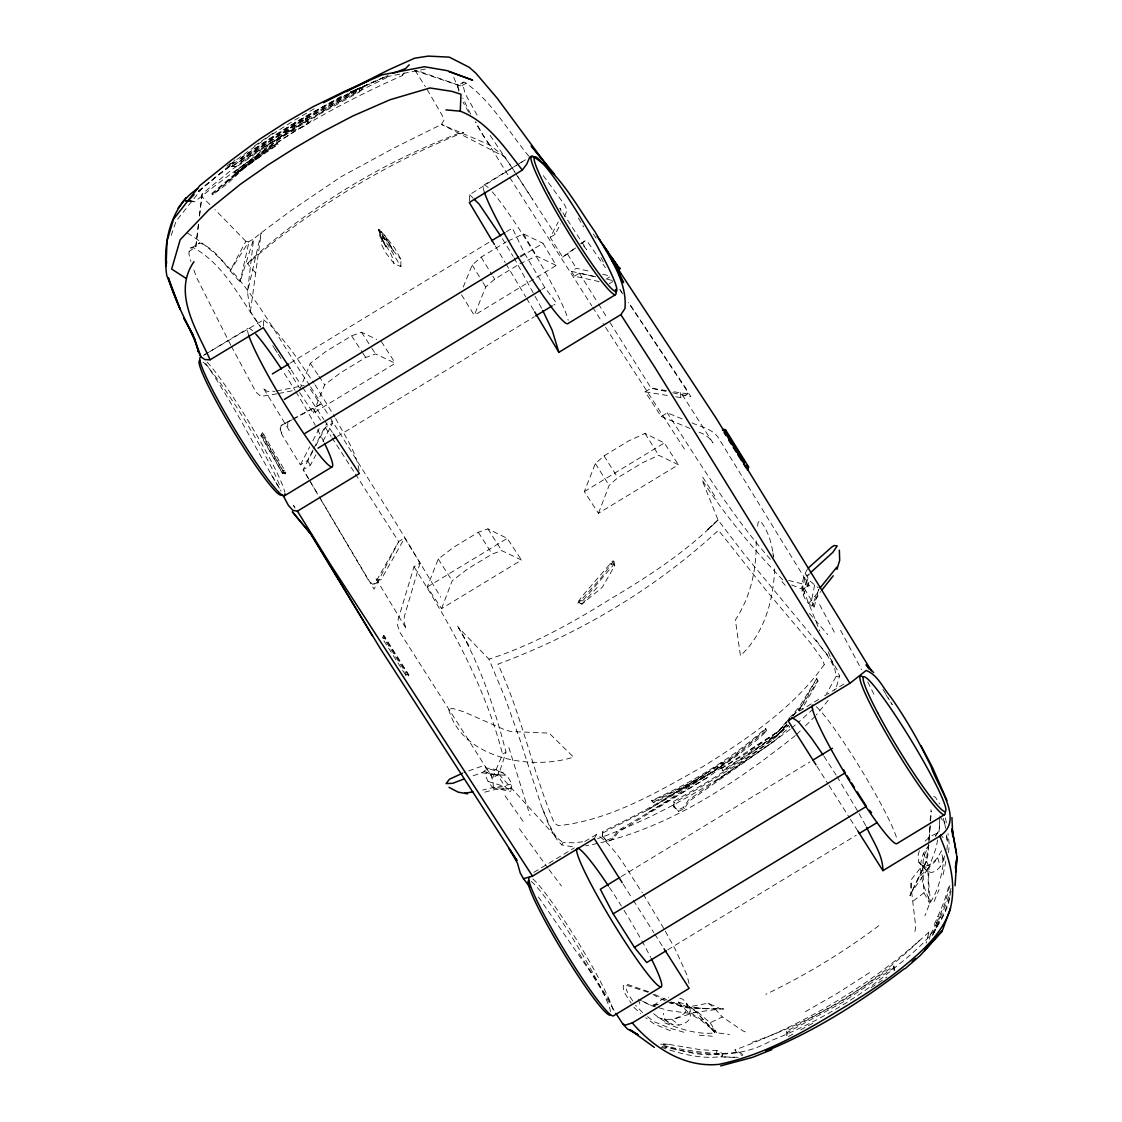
<?xml version="1.0" encoding="UTF-8"?>
<svg xmlns="http://www.w3.org/2000/svg" width="1122" height="1122" viewBox="0 0 1122 1122"><rect width="100%" height="100%" fill="white"/><g stroke="black" fill="none" stroke-linecap="round" stroke-linejoin="round"><path stroke-width="0.75" stroke-dasharray="5 3.75" d="M927.922 868.877L910.882 893.308L911.092 879.886L922.691 865.118L927.922 868.877L928.637 897.446L929.703 903.35L924.907 915.804M400.877 266.657L400.919 259.266L394.509 247.78L387.665 239.112L382.854 238.341L380.737 243.32L385.926 252.997L393.99 263.46L400.877 266.657L378.731 229.561L379.951 236.588L386.852 248.397L380.063 234.793L378.731 229.561L384.145 234.035L393.57 251.16L400.919 259.266M939.801 817.714L939.044 833.085M944.387 855.96C942.256 871.836 939.549 888.54 930.475 902.102C922.284 884.879 913.855 861.528 929.002 845.469M236.027 166.869L232.745 165.93L236.027 166.869L240.122 164.443L268.537 144.626L294.834 127.978L359.447 91.892L359.503 88.919L366.698 85.132L293.249 126.085L232.745 165.93L230.964 166.603L229.281 164.948L268.439 136.758L291.846 121.933M937.669 839.859L935.958 848.33L928.974 867.46L928.567 881.261L930.475 902.102M469.361 200.908L469.585 194.709L516.597 165.271M935.524 835.862L939.282 830.112L939.633 820.701M263.361 326.081L263.656 319.826L203.867 355.085M928.904 841.809L929.745 827.194M384.72 238.018L378.857 229.94L382.644 237.233L382.672 241.328L382.532 239.351M427.173 89.55L442.811 116.45L444.102 119.858L441.493 124.416L394.663 147.655L341.158 176.715L290.598 210.88L261.174 232.815L253.586 238.986L240.08 281.72C226.392 268.929 218.201 249.743 199.604 242.899L189.394 249.266L188.903 254.035L190.908 261.51M792.735 715.808L800.687 707.211L816.732 678.501L817.882 681.278L801.893 709.062M673.845 806.999L674.126 802.763C713.578 779.664 754.11 756.088 788.415 725.471L789.608 726.902L774.699 740.815L689.245 801.122L684.308 808.696L678.487 811.402L673.845 806.999L673.523 801.431C713.312 779.285 752.932 754.643 787.125 724.125M929.03 840.168L930.433 822.174M928.623 845.273L927.81 855.693L926.057 861.948L909.914 895.805L926.057 861.948L928.792 842.678M929.072 839.256L930.166 825.582M774.699 568.84C773.381 600.494 764.363 633.495 740.422 655.697L735.387 619.947C751.459 595.389 756.943 567.55 756.116 538.574M948.553 852.636L949.24 844.684L948.006 833.548M930.11 820.701L931.078 809.719M946.898 849.971L947.501 843.071L946.659 835.034M312.982 449.992L307.512 460.525L300.359 464.873L282.029 434.705L280.191 428.842L281.285 425.434L291.075 420.007M288.003 421.648L287.625 425.729L289.181 430.357L263.123 387.721L266.952 391.354L274.96 391.312M930.573 820.603L931.442 811.192M383.682 636.244L383.766 635.262L408.787 674.743L408.688 675.71L405.827 675.332L382.518 638.544L383.682 636.244L408.688 675.71M383.766 635.262L382.574 638.011L384.089 638.502L405.729 672.695L405.827 675.332L405.589 673.999M602.205 835.61L602.682 831.43C644.28 812.202 684.238 788.598 722.049 762.469L724.349 765.4L707.814 777.294L618.376 832.047L613.033 839.298L607.058 841.654L602.205 835.61L607.058 841.654M602.584 837.04L602.682 831.43M190.403 247.836L192.549 247.191C224.105 263.894 240.248 299.223 260.655 327.049L250.416 311.509L247.471 292.295L253.586 238.986L249.07 241.454L230.052 270.977L245.858 241.328L249.07 241.454L240.08 281.72M198.454 224.204L195.803 246.756L189.057 251.524M199.478 215.522L202.142 194.036C231.427 169.464 262.562 143.953 297.961 128.75C306.04 126.702 311.678 120.208 317.554 114.767C340.569 99.914 365.365 88.049 389.951 76.044M198.468 224.652L195.803 246.756L199.604 242.899M199.492 216.139L202.142 194.036M919.325 850.742L917.88 856.409L918.848 862.173L927.361 871.499L931.653 872.467C939.633 870.742 943.728 862.187 943.77 854.599M757.616 526.134L758.093 522.529L759.917 520.58C768.514 530.594 772.02 544.38 773.507 557.325M250.416 311.509L261.174 232.815L247.471 292.295M914.963 931.541L915.678 926.393L911.162 887.768L911.092 879.886M929.437 939.17L930.433 934.346L928.96 932.017L926.169 943.097M716.944 1050.543L716.537 1053.151L722.175 1056.223L722.582 1053.614L716.944 1050.543L701.04 1049.799L668.403 1044.33L660.227 1044.189C679.862 1050.767 702.021 1057.527 722.582 1053.614M661.391 1047.317C680.535 1053.839 701.825 1059.617 721.923 1056.433L722.33 1053.824M651.447 800.673L652.359 800.842C693.592 783.24 732.582 759.776 765.541 729.216L765.695 728.276C731.867 758.528 692.723 782.062 651.447 800.673L653.523 802.721C694.476 784.544 733.914 761.95 766.691 731.095L765.695 728.276M943.167 874.697L946 860.322M807.419 569.219C799.706 581.575 799.425 599.99 814.081 607.142L811.515 600.621L814.909 583.622M801.529 587.199L804.6 588.84L809.299 573.833L807.419 575.306L804.6 588.84L811.515 600.621M801.964 591.294L805.652 574.029L809.523 580.691L818.233 587.788M577.704 603.047L578.924 602.514L581.981 604.001L582.725 600.873L613.832 564.478L612.584 561.056L613.818 560.818L614.786 565.656L602.219 587.367L581.981 604.001L577.704 603.047L581.378 597.058L612.584 561.056M498.757 771.151L497.719 775.302L505.209 786.732L510.594 791.529C515.475 777.097 498.322 768.009 486.092 768.191L485.083 766.677L482.376 766.017L463.919 772.623M814.081 607.142L818.906 589.302L811.893 606.118L820.561 591.56M190.151 201.343L194.709 201.792C257.934 150.572 327.905 108.175 402.433 75.553L403.345 72.201M949.591 898.666C942.129 931.498 913.841 952.115 889.255 972.269C853.828 1000.824 813.829 1023.699 771.529 1040.431C736.691 1060.949 698.571 1054.484 661.573 1046.503M949.885 885.595L944.612 904.57L936.604 922.775L934.149 925.075L943.981 902.186L949.394 884.304M949.352 897.488C946.688 910.741 938.946 921.667 933.35 933.518M949.787 895.903L951.105 891.163M675.725 396.795L680.83 397.623L687.562 393.892L686.117 388.633L628.657 302.66M680.83 397.623L680.521 392.027L712.919 442.853L709.118 438.015L704.364 434.41L696.383 431.086M782.763 579.906C753.128 548.812 725.345 515.966 702.021 479.851L718.052 520.005L743.732 553.553L829.859 657.688L836.886 669.245L839.551 676.131L836.325 687.239L834.502 690.142M420.007 563.076L404.285 616.735L404.243 623.243L406.445 629.063L375.281 577.479L378.212 580.046L381.003 579.793L404.677 537.929L420.007 563.076L413.99 566.75L398.31 618.951L397.553 625.417L400.217 632.85L492.642 777.967L498.813 774.208L505.994 752.091C494.9 708.992 480.889 666.454 458.589 627.745L488.968 659.189L505.279 698.431L519.823 739.356L541.603 806.606L549.962 827.756L556.807 839.424L561.757 844.922L573.426 846.97M951.021 888.315L946.519 903L933.336 933.714M241.076 162.087L242.198 158.595L296.138 123.658L357.091 88.778L355.983 92.27L295.016 127.151L241.076 162.087L240.332 160.881L241.454 157.389L295.395 122.466L342.967 95.244M240.332 160.881L294.273 125.959L355.225 91.078L356.347 87.586M171.203 235.396L176.182 221.02L202.619 187.725L234.302 162.003L198.047 191.371M261.103 435.21L282.506 473.4L285.353 473.821L284.595 470.188L262.534 432.531L261.103 435.21L262.59 435.729L282.576 470.651L282.506 473.4L260.893 435.827L262.534 432.531M234.105 172.381L280.514 137.978L307.232 121.148L307.807 119.605L305.436 118.567C281.187 135.047 257.583 154.303 234.105 172.381L235.999 173.489C258.944 155.117 282.982 138.216 307.877 122.985L307.807 119.605M441.577 608.615L452.18 580.775L467.636 568.952L492.165 554.044L501.772 550.65L521.506 560.06L441.577 608.615L427.23 587.03L438.253 559.022L453.723 547.199L478.295 532.277L487.902 528.869L507.242 538.42L521.506 560.06M598.475 513.287L609.12 485.419L617.773 477.72L642.317 462.825L658.712 455.294L678.403 464.732L598.475 513.287L584.31 491.604L595.375 463.554L604.043 455.869L628.601 440.946L645.024 433.401L664.322 442.994L678.403 464.732M313.361 413.022L324.665 384.846L340.541 372.785L365.73 357.483L375.575 353.949L395.337 363.262L313.361 413.022L298.943 391.55M299.574 389.979L310.317 363.332L326.278 351.214L351.593 335.857L361.494 332.28L376.754 339.419M461.549 294.834L474.255 315.296L485.742 287.008L494.648 279.154L518.336 264.75M463.218 287.064L472.208 265.016L481.156 257.134L506.457 241.749M492.642 777.967L502.558 754.208L505.994 752.091M934.121 901.415L939.072 889.592M803.31 594.884L809.523 580.691M917.137 881.008L926.253 861.359M926.421 850.686L923.743 856.437L922.971 862.608L924.276 867.979L927.361 871.499M933.125 934.57L937.557 925.061L932.214 935.594M828.232 651.896L834.684 667.927L836.072 676.58L826.563 693.55M561.757 844.922L562.963 842.524L573.931 842.804L584.211 841.64M613.818 560.818L600.635 578.363L578.924 602.514M300.359 464.873L309.728 446.808M312.856 440.792L320.668 425.743M313.767 448.491L327.049 422.896M575.684 247.99L562.627 257.148L550.229 237.359L558.251 221.988M550.229 237.359L555.18 234.344L560.635 223.895M564.548 216.434L567.059 210.375L564.801 205.088L541.113 172.634M312.687 451.605L303.192 469.669L320.107 498.322M315.857 445.588L325.352 427.538L332.505 423.19L330.948 420.778M308.508 478.631L303.192 469.669L310.345 465.321L315.885 454.789M323.01 441.241L332.505 423.19M654.182 1006.476L655.543 1004.036L661.209 999.898L668.684 997.388M918.848 862.173L922.214 865.511L927.137 865.819L932.592 863.042L937.627 857.699L941.456 850.785L942.999 860.77M594.281 838.611L596.694 834.305C617.156 848.541 628.404 872.607 642.373 892.761M673.228 805.68L677.688 810.154L683.326 807.517L688.642 799.804L774.699 740.815M816.732 678.501L799.734 706.313L792.02 715.247M800.94 708.164L798.738 710.717L817.938 680.339M384.089 638.502L385.098 636.875M828.148 700.31L816.381 714.924M606.679 840.238L612.654 837.868L617.998 830.617L707.814 777.294M402.433 75.553L404.13 72.86M935.313 836.325L939.282 830.112M528.855 156.196C508.07 131.246 491.632 100.798 464.536 82.088L462.559 83.126L464.985 93.35L478.659 117.95M320.99 499.837L369.054 581.28L372.77 584.324L375.183 583.005L398.661 541.603L404.677 537.929M247.485 263.754L251.062 259.813C311.439 205.607 382.798 162.381 458.589 133.448L463.723 132.368C385.141 163.77 311.551 208.482 247.485 263.754L257.457 274.876M262.59 435.729L263.908 434.13M473.175 775.779L481.913 772.749L485.672 769.987M808.738 603.44L819.551 590.579M720.941 768.78L751.095 750.548L777.967 731.768L787.055 721.951L777.714 731.81L720.941 768.78L723.101 770.716L752.105 752.119L779.173 733.62L786.788 724.714M359.447 91.892L363.668 86.983M777.714 731.81L786.522 721.614M786.634 724.728L778.92 733.662L722.147 770.618M815.259 716.201L802.973 728.416M581.981 604.001L598.138 586.385M779.173 733.62L787.125 725.022M792.637 715.822L800.687 707.211M928.96 932.017C873.225 983.363 806.185 1023.979 734.966 1049.883L736.439 1052.212L742.61 1055.774M920.629 875.665L935.762 860.672M813.366 708.866L798.093 722.582M925.117 841.191L929.717 836.76L935.622 833.856L938.791 834.081M795.358 735.583C733.718 784.474 664.308 831.5 585.642 845.848M796.62 734.391L801.711 729.609M930.433 934.346L940.138 917.291L937.599 916.478M259.547 156.94L242.492 169.674L227.317 183.812L212.647 194.793L211.904 193.433C232.759 175.733 253.544 157.767 276.882 143.336L278.2 144.261L242.226 169.085L212.647 194.793M717.954 779.65L773.409 739.426L788.317 725.555M919.325 940.685C871.948 986.196 814.292 1021.104 752.105 1042.282M708.052 529.135L718.052 520.005C686.173 551.744 648.46 576.498 609.919 599.302C571.687 623.187 532.038 645.276 488.968 659.189M707.575 529.556L718.052 520.005M790.183 729.314C730.815 773.086 667.506 814.081 597.549 838.681M791.501 728.192L796.774 723.704M713.41 771.712L739.51 752.582L766.845 730.156M211.988 194.19L241.833 169.127L277.485 143.56M226.392 182.465L242.492 169.674M235.101 173.293C258.256 155.131 281.888 136.407 306.194 120.349L308.452 121.442M242.226 169.085L258.817 155.93L278.2 144.261M198.201 191.427C244.203 153.349 294.245 120.18 347.904 93.883M226.967 166.112L235.017 159.927M581.098 243.881L585.151 240.809L587.718 242.001L605.431 267.709M913.238 900.952L923.967 892.846L922.691 865.118M878.863 925.636C843.534 952.255 805.652 975.2 765.779 994.344M562.627 257.148L575.109 247.934M684.897 787.84L713.255 771.684L739.51 752.582M458.884 91.205L457.678 86.099L463.372 81.976M648.684 812.398L706.664 775.793L723.213 763.942L722.049 762.469M254.554 145.818L274.553 132.13M894.781 970.278L893.855 966.07L841.809 1001.231L786.522 1031.272L786.803 1035.816M894.599 967.248L842.552 1002.409L787.279 1032.464L787.546 1037.009M871.079 987.753L886.983 977.01M580.649 243.825L585.151 240.809M374.341 584.197L381.003 579.793M869.508 972.676L837.447 993.251L804.544 1012.142M750.141 749.664L777.967 731.768M518.055 164.345L525.405 159.745M603.061 832.861L647.001 810.35L705.654 773.829L706.664 775.793M233.474 165.733L230.964 166.603M520.524 256.938L542.992 243.278L556.203 265.479L474.255 315.296M790.561 716.509L797.966 711.993M799.453 711.096L818.737 699.357M824.656 695.738L846.9 682.19M466.149 83.168L461.268 86.128L457.678 86.099M203.447 355.492L207.935 352.771M209.421 351.859L248.2 328.297M483.82 185.13L525.587 159.759M290.233 363.065L489.991 241.693M506.387 231.735L512.347 228.117L524.591 253.446L544.843 287.639L556.638 303.192L553.651 305.002M520.117 256.167L524.591 253.446M293.417 419.067L320.303 404.383L309.349 387.623M599.204 281.622L574.436 276.194L571.407 271.328L576.371 268.312L591.196 271.678M541.856 289.462L544.843 287.639M574.436 276.194L579.387 273.179L595.894 276.811M337.399 436.402L534.268 316.783M606.006 279.168L609.723 276.91M609.106 283.81L612.822 281.552M666.342 390.596L651.153 388.198L645.122 391.844L661.237 416.514L667.267 412.854L685.107 420.077M427.23 587.03L507.242 538.42M584.31 491.604L664.322 442.994M791.655 584.983L803.057 589.345L809.243 585.614L719.146 439.081C713.606 428.913 701.208 427.145 691.601 422.699M533.918 872.341L574.268 847.895M584.73 841.542L596.694 834.305M621.279 876.534L809.93 761.908M667.688 949.829L856.296 835.231M647.001 810.35L706.804 775.316L723.199 763.914L724.349 765.4M294.763 120.082L315.703 107.894M788.429 1036.504L794.572 1033.166M800.701 1029.828L812.987 1023.152M292.618 419.179L320.303 404.383M713.255 771.684L652.611 802.553M281.285 425.434L291.902 419.866M365.281 85.819C318.592 107.936 274.091 134.71 232.969 166.028L229.281 164.948M689.567 1006.757L690.787 1012.956L720.675 1008.888L708.15 1003.18L689.567 1006.757L699.399 1013.475L710.142 1022.773L722.302 1016.953L743.325 1031.104L748.079 1032.941M507.986 241.034L523.343 233.909L542.992 243.278M519.823 263.852L536.625 256.068L556.203 265.479M349.447 93.182L388.282 75.511M361.228 87.264L350.162 92.144L384.58 77.166M362.799 86.576L388.086 75.44M736.439 1052.212C712.428 1056.125 688.543 1049.519 664.757 1046.784M657.801 1004.611L650.55 1005.41L639.806 999.983M676.145 1018.411L696.341 1011.946L715.219 1032.885C696.804 1035.003 678.642 1028.551 661.854 1021.665M653.607 1013.601C662.653 1021.118 678.628 1031.23 688.796 1020.024L690.535 1015.396L686.692 1003.222L682.849 999.225L678.025 997.654M657.674 1017.275C666.454 1021.104 677.337 1019.73 684.504 1013.236L687.267 1008.271L686.692 1003.222M484.718 792.16L494.578 789.608L511.506 788.626L492.404 787.672L482.74 790.028M282.576 470.651L284.595 470.188M486.107 777.139L488.645 782.763L493.414 788.121L511.366 784.11M386.277 76.829L426.781 68.765M276.671 390.961L304.09 385.505M277.106 393.794L260.837 396.431L255.97 392.069L231.567 346.656M278.761 393.471L293.712 390.498M669.764 1003.25L678.431 1002.044L687.267 1004.947L696.341 1011.946L715.219 1032.885M836.072 676.58L839.551 676.131M658.333 1004.611L650.55 1005.41L655.543 1006.827M933.574 796.522L935.257 797.041L939.647 803.997M282.744 472.783L285.787 472.671M405.883 674.827L408.787 674.743M678.53 1005.55L686.173 1007.696L723.676 1008.959C697.575 1009.085 675.416 1008.398 652.639 994.204M738.122 1057.303L720.661 1056.854L736.397 1057.499M282.001 472.222L283.81 472.292L285.353 473.821M806.185 575.249L807.419 575.306M668.403 1044.33L663.256 1043.965M707.253 1008.538L685.893 1007.402L680.283 1006.083L670.956 1001.834M503.301 772.763L486.092 768.191L490.833 774.32L506.331 775.316M699.301 1035.269L712.316 1036.195M674.841 1003.545L680.886 1003.994L686.145 1006.504L689.595 1010.571M687.562 393.892L673.102 391.662M578.882 600.424L582.725 600.873M382.392 238.453L387.665 239.112M187.753 200.894L194.709 201.792L189.604 200.347M711.362 1028.593L700.409 1019.884L689.006 1013.264L668.88 1010.613L657.212 1007.304M690.787 1012.956L701.769 1019.828L712.905 1028.523L716.706 1032.773L729.581 1034.484M481.913 772.749L497.719 775.302L484.283 771.627M645.122 391.844L668.922 395.701M188.159 200.67L194.709 201.792M609.891 563.651L613.832 564.478L614.786 565.656M666.047 391.368L651.153 388.198L609.512 321.705M672.667 392.784L690.857 396.669L628.46 302.519M492.404 787.672L510.594 791.529M607.451 279.35L614.057 280.795M602.724 274.287L610.957 276.152M571.407 271.328L596.119 276.924M788.598 580.411L809.243 585.614M936.688 925.888L934.149 925.075M683.901 1032.24L669.722 1028.173L653.775 1021.539L647.562 1016.644M488.182 781.487L505.209 786.732M414.439 70.448L461.268 86.128L416.108 70.209M648.011 992.283L627.086 985.467L625.571 987.094L627.521 992.647M382.854 238.341L385.716 239.477L393.57 251.16L383.64 234.246L378.731 229.561C381.452 241.861 391.915 250.809 393.99 263.46M648.642 991.722L626.819 984.19L623.313 985.467C622.387 992.129 628.096 997.71 631.125 1003.096M661.237 416.514L689.988 428.436M670.325 1030.725L654.168 1023.965L645.781 1017.738M504.9 156.898L489.837 145.033L441.493 124.416L504.9 156.898L515.124 172.437L488.322 132.775M742.848 1054.484L734.966 1049.883M654.547 994.401L667.842 1000.417M642.527 1001.217L651.041 1005.242M486.078 772.034L488.673 773.353M187.374 232.997C244.54 267.92 273.025 332.14 309.686 385.351M664.14 1019.281L673.06 1024.793M245.858 241.328L214.933 209.562M708.15 1003.18L713.929 1007.598L722.302 1016.953M498.813 774.208L556.133 837.166L562.963 842.524M671.727 1019.253L679.091 1025.242M263.656 319.826L274.189 328.676L291.776 350.681L314.034 383.275M642.555 1012.577L635.571 1005.228M235.003 172.564L235.999 173.489M633.86 1007.261L640.494 1013.573M276.882 143.336L277.597 144.037M469.585 194.709L473.175 198.243M209.954 204.639L201.722 196.448M678.431 1002.044L689.006 1013.264M770.379 559.303C730.787 514.353 699.777 462.909 667.267 412.854M781.964 581.561L785.386 585.544M809.439 613.411L827.756 634.631M667.8 1022.282L664.35 1018.215L663.397 1013.376M683.326 807.517L684.308 808.696M583.58 245.9L586.666 249.617L559.85 208.103L561.673 212.282M940.39 834.207L943.097 837.713M548.013 868.218L517.747 826.437M549.051 869.592L561.491 886.029M538.448 896.969L591.476 973.517L615.038 1011.96M245.185 165.299L245.858 166.21M815.932 639.919L828.022 656.552L834.684 667.927M468.659 112.144L463.021 102.13M505.04 795.764L523.483 821.893M489.837 145.033L482.432 134.458L475.616 121.779M415.112 70.448L425.392 86.674M593.3 234.007L596.245 238.285M824.011 756.326L836.086 775.064M315.002 384.692L334.749 416.991M622.822 293.908L618.923 288.088L621.742 292.379M205.663 363.346C233.432 403.513 254.764 447.538 279.995 489.22M310.317 363.332L317.975 374.804M318.929 376.235L324.665 384.846M630.003 996.799L634.645 1003.825M291.159 369.937L301.734 385.982M302.688 387.441L323.837 419.53M324.805 420.988L332.491 432.657M507.873 174.695L475.377 122.663M721.881 768.879L723.101 770.716M710.142 1022.773L716.706 1032.773M816.676 679.427L817.882 681.278M351.593 335.857L361.957 351.719M362.897 353.164L365.73 357.483M516.05 174.008L555.18 234.344M272.73 345.73L277.386 352.855L275.521 349.966M684.42 449.01L603.005 323.416M361.494 332.28L370.877 346.726M371.817 348.171L375.575 353.949M313.15 408.731L322.224 422.728M579.275 953.672L611.644 1004.232M517.915 176.673L532.782 199.66M325.352 427.538L330.99 436.248M331.93 437.706L354.496 472.586M509.795 177.613L591.729 305.773M381.34 341.551L395.337 363.262M438.253 559.022L452.18 580.775M355.436 474.045L398.661 541.603L374.075 589.148L319.139 496.555M702.709 477.145L716.86 499.304M592.668 307.246L601.112 320.485M487.902 528.869L501.772 550.65M478.295 532.277L492.165 554.044M310.626 386.824L329.251 416.262M677.688 810.154L678.487 811.402M885.875 694.588L892.271 704.686L888.203 697.926M816.956 766.354L828.092 783.983M829.032 785.456L849.466 817.77M850.392 819.242L857.825 830.995M786.522 1031.272L787.279 1032.464M623.103 884.136L632.401 898.82M633.341 900.279L653.789 932.592M654.729 934.065L663.088 947.277M278.312 354.272L282.898 361.55M288.41 370.274L299.448 387.721M604.043 455.869L617.773 477.72M595.375 463.554L609.12 485.419M645.024 433.401L658.712 455.294M355.225 91.078L355.983 92.27M241.454 157.389L242.198 158.595M330.177 417.735L397.637 525.755L440.666 597.114M939.801 816.003L944.037 822.791M883 689.469L886.576 695.219M579.387 273.179L597.633 302.589M598.545 304.048L607.661 318.76M567.578 254.147L576.371 268.312M836.984 776.522L858.204 811.991M652.359 800.842L653.523 802.721M643.271 894.22L664.49 929.689M765.541 729.216L766.691 731.095M472.208 265.016L482.137 281.145M483.035 282.604L485.742 287.008M481.156 257.134L491.941 274.75M492.839 276.222L494.648 279.154M295.156 508.098L293.487 505.391L295.31 508.392M502.375 238.762L513.091 256.307M513.988 257.765L541.996 308.943M335.646 418.464C344.412 435.659 356.866 452.194 359.222 471.801M413.99 566.75C451.016 625.333 485.195 686.552 502.558 754.208M523.343 233.909L536.625 256.068M495.279 245.928L505.124 262.408M506.022 263.908L525.727 296.881M526.611 298.368L533.777 310.359M271.482 474.957L281.145 491.141M309.392 480.118L318.255 495.054M307.512 460.525L310.345 465.321M772.259 737.449L773.409 739.426M457.65 626.048L470.707 648.853M283.81 472.292L262.141 433.681M556.133 837.166L549.738 825.624L541.603 806.606M859.045 813.52L865.763 825.694M665.332 931.218L675.388 949.493L686.93 974.948L689.385 984.92M923.967 892.846L929.703 903.35M840.546 630.298L861.598 669.694M819.621 604.632L834.684 632.822M230.781 345.155L196.294 276.924L193.601 269.21M867.755 681.952L874.697 695.724M470.665 114.192L462.755 97.923M673.523 801.431L674.126 802.763M459.066 90.069L452.965 75.483M305.436 118.567L306.194 120.349M803.057 589.345L819.845 631.041M943.223 818.289L945.622 828.302M923.504 853.141L928.974 867.46M307.232 121.148L307.877 122.985M638.278 999.211L640.844 1007.009M508.855 747.49L530.047 815.526M280.191 428.842L282.029 434.705M937.627 857.699L940.334 866.507M490.833 774.32L493.105 782.357L493.414 788.121M612.654 837.868L613.033 839.298M945.439 817.938L946.617 824.137M944.458 821.472L945.355 827.321M946.435 835.063L947.501 843.071M772.946 552.922L773.296 556.105M893.855 966.07L894.122 970.614M531.127 881.387A78.666 7.714 58.7 0 1 575.334 942.606A78.666 7.714 58.7 0 1 610.606 1011.679M532.866 878.891A81.008 7.952 58.7 0 1 578.587 943.055A81.008 7.952 58.7 0 1 613.832 1012.381M609.47 887.446A81.008 7.952 58.7 0 1 621.378 906.001M624.028 910.293A81.008 7.952 58.7 0 1 640.999 939.282M641.854 940.811A81.008 7.952 58.7 0 1 650.676 957.445M816.227 706.72A81.008 7.952 58.7 0 1 861.948 770.884A81.008 7.952 58.7 0 1 897.179 840.224M484.395 192.311A81.008 7.952 58.7 0 1 488.196 187.626M492.263 191.862A81.008 7.952 58.7 0 1 537.634 258.761A81.008 7.952 58.7 0 1 568.153 320.233M578.363 218.145A81.008 7.952 58.7 0 1 583.65 226.868M600.985 257.541A81.008 7.952 58.7 0 1 603.454 262.253M202.97 362.069A78.666 7.714 58.7 0 1 244.498 419.684A78.666 7.714 58.7 0 1 280.598 488.112M248.775 335.478A81.008 7.952 58.7 0 1 252.576 330.78M284.329 373.402A81.008 7.952 58.7 0 1 295.002 390.316M295.899 391.76A81.008 7.952 58.7 0 1 315.296 425.336M317.624 429.698A81.008 7.952 58.7 0 1 323.795 441.788M207.149 362.097A81.008 7.952 58.7 0 1 252.843 428.52A81.008 7.952 58.7 0 1 284.806 492.404M448.758 709.623C462.222 758.43 530.79 770.912 573.524 757.098L549.135 733.115L511.352 731.558L505.742 730.226L463.737 711.769L452.278 708.333L448.758 709.623M824.277 664.519C793.857 707.645 748.654 737.757 704.714 765.569C658.979 791.094 611.602 819.958 558.461 825.694L554.352 823.141C532.417 771.347 521.982 715.233 497.93 664.154C579.106 633.958 654.729 589.036 718.459 530.257L765.961 590.172L811.066 643.705L822.735 660.031L824.277 664.519"/><path stroke-width="1.5" d="M193.966 261.678C172.129 293.038 196.701 329.91 210.123 359.769L263.277 327.638L290.191 368.479M494.381 244.428L469.305 202.465L522.319 170.081C504.746 147.697 487.846 121.821 460.258 111.176L460.974 94.262L451.745 91.331L429.95 87.965L390.035 99.746L352.687 116.057L322.407 131.919L294.96 147.908L268.144 164.878L240.206 184.401L208.706 209.926L180.193 239.715L171.652 269.028L185.565 278.074M955.06 885.735L956.968 857.068L952.059 829.046L952.802 836.732L951.933 817.559M816.017 764.881L788.163 720.815L849.943 683.27L866.184 670.451C877.951 675.107 882.776 687.758 890.559 696.776C906.155 718.964 919.647 742.568 931.288 767.055C937.375 786.859 964.878 819.789 939.759 836.114L882.902 870.658C883.014 854.936 872.706 841.191 866.605 827.209M955.846 869.915L955.369 867.222L956.968 857.068L955.649 872.06M166.645 261.482L166.056 266.405L167.024 240.921L173.573 219.169L199.828 185.565L231.651 159.969L259.631 139.212L285.928 122.256L313.108 106.716L344.524 91.401L382.069 74.837L424.467 66.745L447.271 70.658L472.628 80.139L448.968 71.682M836.97 569.415L839.691 560.299L839.34 550.173M950.488 908.217L942.704 929.759L924.584 950.643L927.221 947.234M618.853 271.187L619.975 268.354L618.11 266.784M746.873 465.406L748.57 467.089L747.42 469.894L748.458 466.682L725.471 429.67L722.554 429.417L722.75 430.231L725.471 429.67L725.541 431.044M197.71 188.608C169.773 206.602 162.508 244.372 166.715 275.381L180.263 309.504L168.398 277.835C175.831 305.773 192.143 329.616 200.88 356.838L205.003 359.615L210.123 359.769M617.843 269.336L618.839 267.555L598.882 238.762M788.163 720.815L789.762 717.94M534.675 311.86L558.854 352.322L620.831 314.665L624.94 308.634C627.647 280.612 607.9 255.129 594.969 231.679C576.329 205.691 560.79 174.401 533.399 156.645L529.808 156.982L526.765 164.121L522.319 170.081M833.239 575.782L821.711 590.284M185.957 197.696L178.089 208.145M836.886 567.073L820 588.04M188.159 200.67L194.092 194.653M942.256 931.26L920.138 955.579L905.075 968.707M808.275 568.013L831.612 547.199L834.137 545.516L837.236 545.923L832.734 552.431L810.435 572.767M409.193 64.796L405.659 68.498L392.938 73.393M912.2 961.54L915.636 958.44M904.234 968.847C861.682 1001.441 815.68 1030.795 765.947 1051.09M272.351 373.935L288.747 363.977M491.478 240.795L504.9 232.647M284.385 399.39L518.616 257.064M305.142 433.274L540.355 290.374M318.003 448.183L335.899 437.314M535.755 315.885L552.164 305.913M284.357 495.882L332.084 466.892M615.445 294.721L567.718 323.725A81.008 7.952 58.7 0 1 527.144 271.706A81.008 7.952 58.7 0 1 484.395 192.311M282.772 494.886L288.48 505.531L292.912 510.37L297.428 511.155L359.405 473.512L333.458 434.116M308.915 530.874L380.484 648.825L516.976 860.532L508.981 848.386L517.424 863.099L520.271 873.098L523.455 878.68L532.501 876.142L594.281 838.611L622.177 882.663M619.779 877.446L600.312 889.269L613.187 913.813L634.421 947.361L646.735 962.564L666.188 950.741M812.931 760.085L832.384 748.262M613.187 913.813L845.217 772.834L843.618 769.762M634.421 947.361L866.436 806.395L857.208 791.795M859.298 833.422L877.264 822.496M661.11 986.869L613.383 1015.873A81.008 7.952 58.7 0 1 563.917 949.507A81.008 7.952 58.7 0 1 529.5 877.292M944.472 814.712L896.744 843.716A81.008 7.952 58.7 0 1 847.292 777.364A81.008 7.952 58.7 0 1 812.847 705.121M615.88 1013.39L622.864 1024.035L625.487 1025.031L632.275 1022.927L689.132 988.398L664.028 948.749M323.473 102.691L389.292 69.564L414.691 58.19L428.323 56.1L449.333 57.152L469.192 67.292L475.896 73.239L497.186 98.217L546.863 165.537M346.347 91.653L352.518 88.456M354.033 87.726L367.778 81.177M462.418 773.24L449.417 779.271L446.079 783.591L452.741 783.31L464.284 778.85M771.824 1049.631L752.722 1057.303L720.661 1065.9M464.69 793.212L473.021 791.88M187.753 200.894L185.579 200.88L188.622 201.189M445.953 109.886L460.258 111.176M467.594 793.843L458.127 792.132L449.024 787.321M747.154 466.457L748.57 467.089M791.837 717.379L798.289 721.712L811.388 738.01L823.043 754.924M618.839 267.555L619.975 268.354M654.336 1047.387L630.185 1029.884L638.067 1034.722L627.464 1029L622.864 1024.035M632.275 1022.927C653.817 1047.934 684.785 1067.99 719.188 1064.315C762.413 1055.381 801.431 1033.586 838.611 1010.627C860.855 997.29 882.832 983.461 902.958 967.024C921.863 951.498 941.358 934.43 949.773 910.784C956.968 885.258 950.011 859.452 939.759 836.114M474.368 199.421L479.15 204.148L500.594 235.83M873.645 672.555L866.086 664.645L868.849 668.796M554.619 174.317L531.197 145.832L541.786 159.282M869.508 810.196L871.57 812.721M543.904 161.975L546.021 164.668M529.977 887.292L523.455 878.68M611.925 260.781L614.884 265.058M597.241 236.504L600.214 240.823M603.201 245.157L608.166 252.366M611.153 256.686L617.114 265.339M609.597 256.251L715.878 417.805L871.387 670.802M620.831 314.665L654.939 367.525L849.943 683.27M532.501 876.142L330.583 564.604L297.428 511.155M847.054 775.751L849.831 780.127M851.668 783.044L854.445 787.42M857.825 830.995L882.902 870.658M724.083 432.601L725.934 435.574M728.697 440.006L731.474 444.452M733.311 447.426L736.074 451.857M737.925 454.831L741.614 460.749M743.451 463.709L746.228 468.155M726.425 432.475L745.092 462.545M308.115 529.43L372.392 635.809M618.545 273.95L623.594 282.702L617.338 269.294M193.419 335.436L183.685 317.778L194.12 337.456L198.622 352.056L194.12 337.456M921.176 745.934L932.677 767.841L946.968 800.505M542.725 310.457L552.178 330.233L558.854 352.322M197.977 350.583L200.88 356.838M956.519 853.183L952.059 829.046M610.172 1015.073A78.666 7.714 58.7 0 1 562.15 950.629A78.666 7.714 58.7 0 1 528.728 880.504M651.405 958.917A81.008 7.952 58.7 0 1 641.784 966.308A81.008 7.952 58.7 0 1 580.032 861.373A81.008 7.952 58.7 0 1 608.503 886.001M945.117 812.58A81.008 7.952 58.7 0 1 895.005 748.346A81.008 7.952 58.7 0 1 863.07 677.029M615.487 289.532A81.008 7.952 58.7 0 1 568.938 233.18A81.008 7.952 58.7 0 1 534.044 157.038M285.002 493.764A81.008 7.952 58.7 0 1 239.323 436.738A81.008 7.952 58.7 0 1 200.473 357.301M281.145 495.083A78.666 7.714 58.7 0 1 233.124 430.638A78.666 7.714 58.7 0 1 199.702 360.513M324.553 443.358A81.008 7.952 58.7 0 1 308.143 439.88A81.008 7.952 58.7 0 1 248.775 335.478M255.746 334.019A81.008 7.952 58.7 0 1 281.412 368.928M310.976 534.24L292.435 511.87L310.976 534.24M620.508 273.642L618.559 270.753L620.508 273.642M877.825 713.031A78.666 7.714 58.7 0 0 945.243 811.487A78.666 7.714 58.7 0 0 890.475 708.108A78.666 7.714 58.7 0 0 877.825 713.031M548.798 193.04A78.666 7.714 58.7 0 0 616.216 291.51A78.666 7.714 58.7 0 0 561.449 188.117A78.666 7.714 58.7 0 0 548.798 193.04"/></g></svg>
